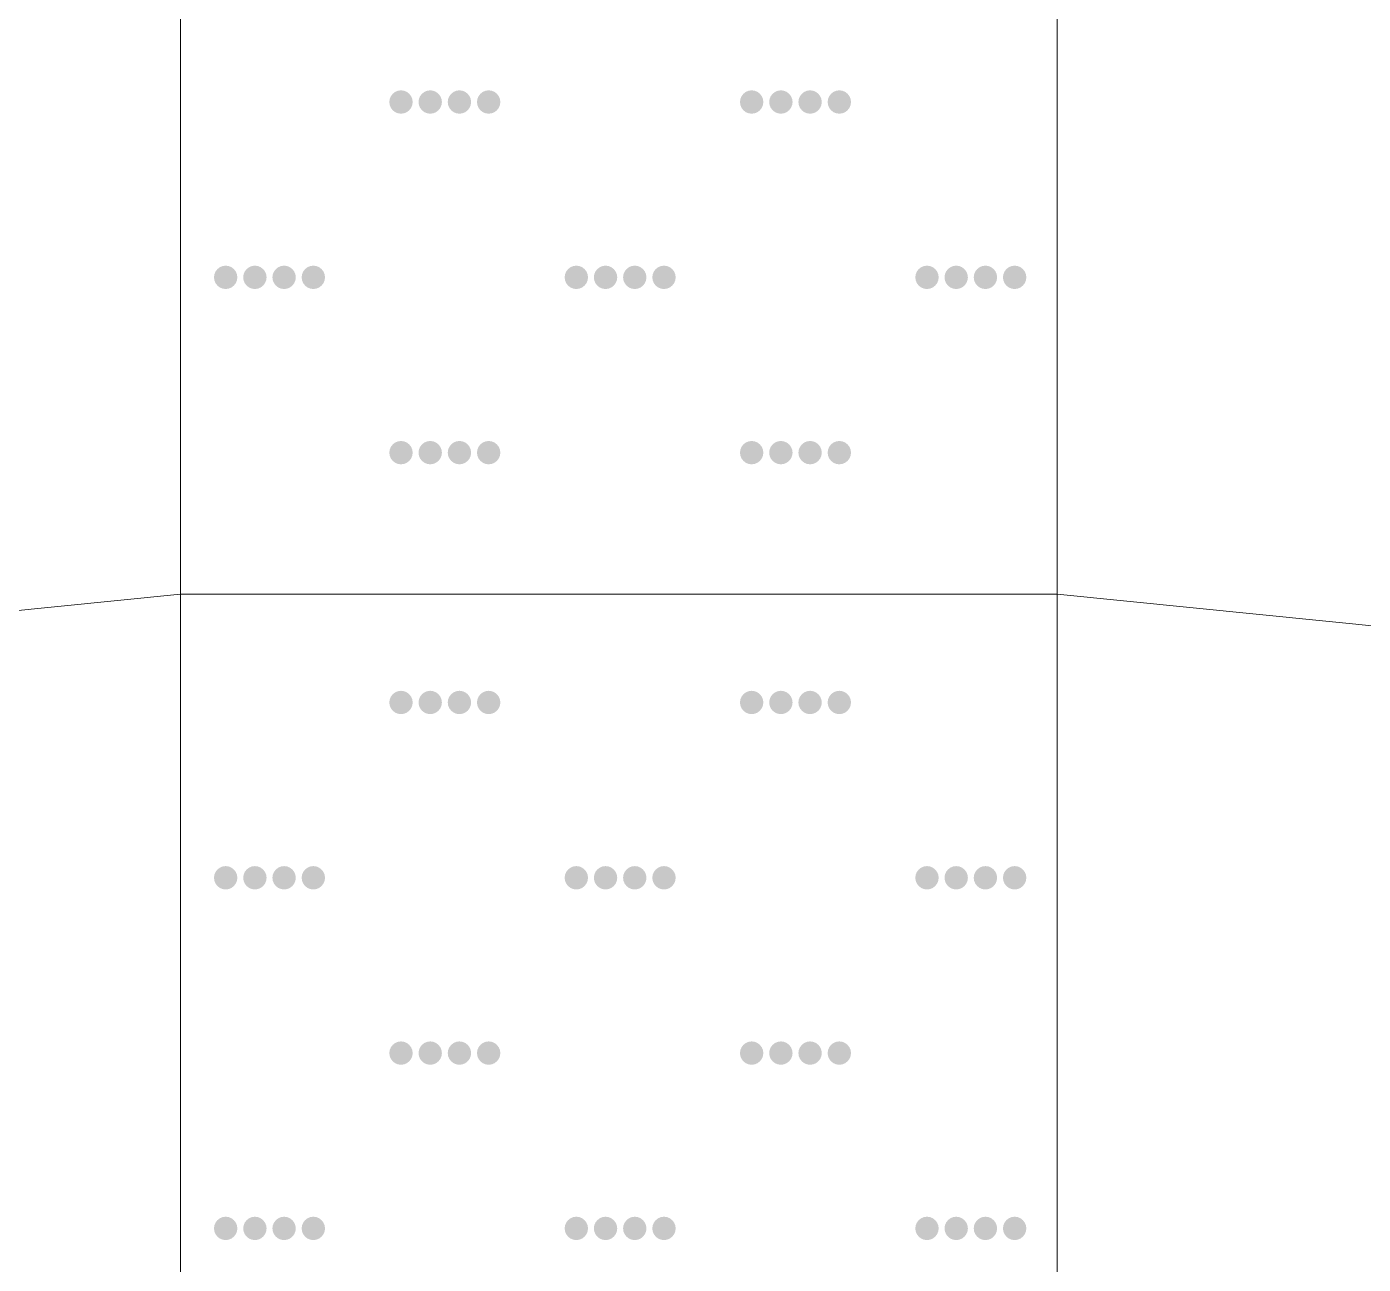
# Model space of a CAD drawing. Header units: inches. Extents: x -27 to 109, y -598 to 26.
# Drawn here: x 17.731 to 20.78, y -405.383 to -402.559 of the extents above; entities that cross this region are included whole.
import ezdxf

# ---------------------------------------------------------------- set-up
doc = ezdxf.new("R2010")
doc.units = ezdxf.units.IN
doc.header["$MEASUREMENT"] = 0
doc.layers.get('0').update_dxf_attribs({"lineweight": 0})

# ---------------------------------------------------------------- blocks, each defined once
blk = doc.blocks.new('lr_block_83')
at = {"true_color": 0x000000}
for points in [[(18.6105, -402.7376), (18.6114, -402.7307), (18.6105, -402.7237), (18.6078, -402.7174), (18.6035, -402.7119), (18.5981, -402.7076), (18.5917, -402.7049), (18.5847, -402.704), (18.5778, -402.7049), (18.5714, -402.7076), (18.5659, -402.7119), (18.5617, -402.7174), (18.559, -402.7237), (18.5581, -402.7307), (18.559, -402.7376), (18.5617, -402.744), (18.5659, -402.7495), (18.5714, -402.7538), (18.5778, -402.7564), (18.5847, -402.7573), (18.5917, -402.7564), (18.5981, -402.7538), (18.6035, -402.7495), (18.6078, -402.744)], [(18.6771, -402.7376), (18.6781, -402.7307), (18.6771, -402.7237), (18.6745, -402.7174), (18.6702, -402.7119), (18.6647, -402.7076), (18.6583, -402.7049), (18.6514, -402.704), (18.6445, -402.7049), (18.6381, -402.7076), (18.6326, -402.7119), (18.6283, -402.7174), (18.6257, -402.7237), (18.6247, -402.7307), (18.6257, -402.7376), (18.6283, -402.744), (18.6326, -402.7495), (18.6381, -402.7538), (18.6445, -402.7564), (18.6514, -402.7573), (18.6583, -402.7564), (18.6647, -402.7538), (18.6702, -402.7495), (18.6745, -402.744)], [(18.7438, -402.7376), (18.7447, -402.7307), (18.7438, -402.7237), (18.7411, -402.7174), (18.7369, -402.7119), (18.7314, -402.7076), (18.725, -402.7049), (18.7181, -402.704), (18.7111, -402.7049), (18.7047, -402.7076), (18.6993, -402.7119), (18.695, -402.7174), (18.6923, -402.7237), (18.6914, -402.7307), (18.6923, -402.7376), (18.695, -402.744), (18.6993, -402.7495), (18.7047, -402.7538), (18.7111, -402.7564), (18.7181, -402.7573), (18.725, -402.7564), (18.7314, -402.7538), (18.7369, -402.7495), (18.7411, -402.744)], [(18.8105, -402.7376), (18.8114, -402.7307), (18.8105, -402.7237), (18.8078, -402.7174), (18.8035, -402.7119), (18.7981, -402.7076), (18.7917, -402.7049), (18.7847, -402.704), (18.7778, -402.7049), (18.7714, -402.7076), (18.7659, -402.7119), (18.7617, -402.7174), (18.759, -402.7237), (18.7581, -402.7307), (18.759, -402.7376), (18.7617, -402.744), (18.7659, -402.7495), (18.7714, -402.7538), (18.7778, -402.7564), (18.7847, -402.7573), (18.7917, -402.7564), (18.7981, -402.7538), (18.8035, -402.7495), (18.8078, -402.744)], [(19.4105, -402.7376), (19.4114, -402.7307), (19.4105, -402.7237), (19.4078, -402.7174), (19.4035, -402.7119), (19.3981, -402.7076), (19.3917, -402.7049), (19.3847, -402.704), (19.3778, -402.7049), (19.3714, -402.7076), (19.3659, -402.7119), (19.3617, -402.7174), (19.359, -402.7237), (19.3581, -402.7307), (19.359, -402.7376), (19.3617, -402.744), (19.3659, -402.7495), (19.3714, -402.7538), (19.3778, -402.7564), (19.3847, -402.7573), (19.3917, -402.7564), (19.3981, -402.7538), (19.4035, -402.7495), (19.4078, -402.744)], [(19.4771, -402.7376), (19.4781, -402.7307), (19.4771, -402.7237), (19.4745, -402.7174), (19.4702, -402.7119), (19.4647, -402.7076), (19.4583, -402.7049), (19.4514, -402.704), (19.4445, -402.7049), (19.4381, -402.7076), (19.4326, -402.7119), (19.4283, -402.7174), (19.4257, -402.7237), (19.4247, -402.7307), (19.4257, -402.7376), (19.4283, -402.744), (19.4326, -402.7495), (19.4381, -402.7538), (19.4445, -402.7564), (19.4514, -402.7573), (19.4583, -402.7564), (19.4647, -402.7538), (19.4702, -402.7495), (19.4745, -402.744)], [(19.5438, -402.7376), (19.5447, -402.7307), (19.5438, -402.7237), (19.5411, -402.7174), (19.5369, -402.7119), (19.5314, -402.7076), (19.525, -402.7049), (19.5181, -402.704), (19.5111, -402.7049), (19.5047, -402.7076), (19.4993, -402.7119), (19.495, -402.7174), (19.4923, -402.7237), (19.4914, -402.7307), (19.4923, -402.7376), (19.495, -402.744), (19.4993, -402.7495), (19.5047, -402.7538), (19.5111, -402.7564), (19.5181, -402.7573), (19.525, -402.7564), (19.5314, -402.7538), (19.5369, -402.7495), (19.5411, -402.744)], [(19.6105, -402.7376), (19.6114, -402.7307), (19.6105, -402.7237), (19.6078, -402.7174), (19.6035, -402.7119), (19.5981, -402.7076), (19.5917, -402.7049), (19.5847, -402.704), (19.5778, -402.7049), (19.5714, -402.7076), (19.5659, -402.7119), (19.5617, -402.7174), (19.559, -402.7237), (19.5581, -402.7307), (19.559, -402.7376), (19.5617, -402.744), (19.5659, -402.7495), (19.5714, -402.7538), (19.5778, -402.7564), (19.5847, -402.7573), (19.5917, -402.7564), (19.5981, -402.7538), (19.6035, -402.7495), (19.6078, -402.744)], [(18.2105, -403.1376), (18.2114, -403.1307), (18.2105, -403.1237), (18.2078, -403.1173), (18.2035, -403.1119), (18.1981, -403.1076), (18.1917, -403.1049), (18.1847, -403.104), (18.1778, -403.1049), (18.1714, -403.1076), (18.1659, -403.1119), (18.1617, -403.1173), (18.159, -403.1237), (18.1581, -403.1307), (18.159, -403.1376), (18.1617, -403.144), (18.1659, -403.1495), (18.1714, -403.1538), (18.1778, -403.1564), (18.1847, -403.1574), (18.1917, -403.1564), (18.1981, -403.1538), (18.2035, -403.1495), (18.2078, -403.144)], [(18.2771, -403.1376), (18.2781, -403.1307), (18.2771, -403.1237), (18.2745, -403.1173), (18.2702, -403.1119), (18.2647, -403.1076), (18.2583, -403.1049), (18.2514, -403.104), (18.2445, -403.1049), (18.2381, -403.1076), (18.2326, -403.1119), (18.2283, -403.1173), (18.2257, -403.1237), (18.2247, -403.1307), (18.2257, -403.1376), (18.2283, -403.144), (18.2326, -403.1495), (18.2381, -403.1538), (18.2445, -403.1564), (18.2514, -403.1574), (18.2583, -403.1564), (18.2647, -403.1538), (18.2702, -403.1495), (18.2745, -403.144)], [(18.3438, -403.1376), (18.3447, -403.1307), (18.3438, -403.1237), (18.3411, -403.1173), (18.3369, -403.1119), (18.3314, -403.1076), (18.325, -403.1049), (18.3181, -403.104), (18.3111, -403.1049), (18.3047, -403.1076), (18.2993, -403.1119), (18.295, -403.1173), (18.2923, -403.1237), (18.2914, -403.1307), (18.2923, -403.1376), (18.295, -403.144), (18.2993, -403.1495), (18.3047, -403.1538), (18.3111, -403.1564), (18.3181, -403.1574), (18.325, -403.1564), (18.3314, -403.1538), (18.3369, -403.1495), (18.3411, -403.144)], [(18.4105, -403.1376), (18.4114, -403.1307), (18.4105, -403.1237), (18.4078, -403.1173), (18.4035, -403.1119), (18.3981, -403.1076), (18.3917, -403.1049), (18.3847, -403.104), (18.3778, -403.1049), (18.3714, -403.1076), (18.3659, -403.1119), (18.3617, -403.1173), (18.359, -403.1237), (18.3581, -403.1307), (18.359, -403.1376), (18.3617, -403.144), (18.3659, -403.1495), (18.3714, -403.1538), (18.3778, -403.1564), (18.3847, -403.1574), (18.3917, -403.1564), (18.3981, -403.1538), (18.4035, -403.1495), (18.4078, -403.144)], [(19.0105, -403.1376), (19.0114, -403.1307), (19.0105, -403.1237), (19.0078, -403.1173), (19.0035, -403.1119), (18.9981, -403.1076), (18.9917, -403.1049), (18.9847, -403.104), (18.9778, -403.1049), (18.9714, -403.1076), (18.9659, -403.1119), (18.9617, -403.1173), (18.959, -403.1237), (18.9581, -403.1307), (18.959, -403.1376), (18.9617, -403.144), (18.9659, -403.1495), (18.9714, -403.1538), (18.9778, -403.1564), (18.9847, -403.1574), (18.9917, -403.1564), (18.9981, -403.1538), (19.0035, -403.1495), (19.0078, -403.144)], [(19.0771, -403.1376), (19.0781, -403.1307), (19.0771, -403.1237), (19.0745, -403.1173), (19.0702, -403.1119), (19.0647, -403.1076), (19.0583, -403.1049), (19.0514, -403.104), (19.0445, -403.1049), (19.0381, -403.1076), (19.0326, -403.1119), (19.0283, -403.1173), (19.0257, -403.1237), (19.0247, -403.1307), (19.0257, -403.1376), (19.0283, -403.144), (19.0326, -403.1495), (19.0381, -403.1538), (19.0445, -403.1564), (19.0514, -403.1574), (19.0583, -403.1564), (19.0647, -403.1538), (19.0702, -403.1495), (19.0745, -403.144)], [(19.1438, -403.1376), (19.1447, -403.1307), (19.1438, -403.1237), (19.1411, -403.1173), (19.1369, -403.1119), (19.1314, -403.1076), (19.125, -403.1049), (19.1181, -403.104), (19.1111, -403.1049), (19.1047, -403.1076), (19.0993, -403.1119), (19.095, -403.1173), (19.0923, -403.1237), (19.0914, -403.1307), (19.0923, -403.1376), (19.095, -403.144), (19.0993, -403.1495), (19.1047, -403.1538), (19.1111, -403.1564), (19.1181, -403.1574), (19.125, -403.1564), (19.1314, -403.1538), (19.1369, -403.1495), (19.1411, -403.144)], [(19.2105, -403.1376), (19.2114, -403.1307), (19.2105, -403.1237), (19.2078, -403.1173), (19.2035, -403.1119), (19.1981, -403.1076), (19.1917, -403.1049), (19.1847, -403.104), (19.1778, -403.1049), (19.1714, -403.1076), (19.1659, -403.1119), (19.1617, -403.1173), (19.159, -403.1237), (19.1581, -403.1307), (19.159, -403.1376), (19.1617, -403.144), (19.1659, -403.1495), (19.1714, -403.1538), (19.1778, -403.1564), (19.1847, -403.1574), (19.1917, -403.1564), (19.1981, -403.1538), (19.2035, -403.1495), (19.2078, -403.144)], [(19.8105, -403.1376), (19.8114, -403.1307), (19.8105, -403.1237), (19.8078, -403.1173), (19.8035, -403.1119), (19.7981, -403.1076), (19.7917, -403.1049), (19.7847, -403.104), (19.7778, -403.1049), (19.7714, -403.1076), (19.7659, -403.1119), (19.7617, -403.1173), (19.759, -403.1237), (19.7581, -403.1307), (19.759, -403.1376), (19.7617, -403.144), (19.7659, -403.1495), (19.7714, -403.1538), (19.7778, -403.1564), (19.7847, -403.1574), (19.7917, -403.1564), (19.7981, -403.1538), (19.8035, -403.1495), (19.8078, -403.144)], [(19.8771, -403.1376), (19.8781, -403.1307), (19.8771, -403.1237), (19.8745, -403.1173), (19.8702, -403.1119), (19.8647, -403.1076), (19.8583, -403.1049), (19.8514, -403.104), (19.8445, -403.1049), (19.8381, -403.1076), (19.8326, -403.1119), (19.8283, -403.1173), (19.8257, -403.1237), (19.8247, -403.1307), (19.8257, -403.1376), (19.8283, -403.144), (19.8326, -403.1495), (19.8381, -403.1538), (19.8445, -403.1564), (19.8514, -403.1574), (19.8583, -403.1564), (19.8647, -403.1538), (19.8702, -403.1495), (19.8745, -403.144)], [(19.9438, -403.1376), (19.9447, -403.1307), (19.9438, -403.1237), (19.9411, -403.1173), (19.9369, -403.1119), (19.9314, -403.1076), (19.925, -403.1049), (19.9181, -403.104), (19.9111, -403.1049), (19.9047, -403.1076), (19.8993, -403.1119), (19.895, -403.1173), (19.8923, -403.1237), (19.8914, -403.1307), (19.8923, -403.1376), (19.895, -403.144), (19.8993, -403.1495), (19.9047, -403.1538), (19.9111, -403.1564), (19.9181, -403.1574), (19.925, -403.1564), (19.9314, -403.1538), (19.9369, -403.1495), (19.9411, -403.144)], [(20.0105, -403.1376), (20.0114, -403.1307), (20.0105, -403.1237), (20.0078, -403.1173), (20.0035, -403.1119), (19.9981, -403.1076), (19.9917, -403.1049), (19.9847, -403.104), (19.9778, -403.1049), (19.9714, -403.1076), (19.9659, -403.1119), (19.9617, -403.1173), (19.959, -403.1237), (19.9581, -403.1307), (19.959, -403.1376), (19.9617, -403.144), (19.9659, -403.1495), (19.9714, -403.1538), (19.9778, -403.1564), (19.9847, -403.1574), (19.9917, -403.1564), (19.9981, -403.1538), (20.0035, -403.1495), (20.0078, -403.144)], [(18.6105, -403.5376), (18.6114, -403.5307), (18.6105, -403.5238), (18.6078, -403.5174), (18.6035, -403.5119), (18.5981, -403.5076), (18.5917, -403.505), (18.5847, -403.504), (18.5778, -403.505), (18.5714, -403.5076), (18.5659, -403.5119), (18.5617, -403.5174), (18.559, -403.5238), (18.5581, -403.5307), (18.559, -403.5376), (18.5617, -403.544), (18.5659, -403.5495), (18.5714, -403.5537), (18.5778, -403.5564), (18.5847, -403.5573), (18.5917, -403.5564), (18.5981, -403.5537), (18.6035, -403.5495), (18.6078, -403.544)], [(18.6771, -403.5376), (18.6781, -403.5307), (18.6771, -403.5238), (18.6745, -403.5174), (18.6702, -403.5119), (18.6647, -403.5076), (18.6583, -403.505), (18.6514, -403.504), (18.6445, -403.505), (18.6381, -403.5076), (18.6326, -403.5119), (18.6283, -403.5174), (18.6257, -403.5238), (18.6247, -403.5307), (18.6257, -403.5376), (18.6283, -403.544), (18.6326, -403.5495), (18.6381, -403.5537), (18.6445, -403.5564), (18.6514, -403.5573), (18.6583, -403.5564), (18.6647, -403.5537), (18.6702, -403.5495), (18.6745, -403.544)], [(18.7438, -403.5376), (18.7447, -403.5307), (18.7438, -403.5238), (18.7411, -403.5174), (18.7369, -403.5119), (18.7314, -403.5076), (18.725, -403.505), (18.7181, -403.504), (18.7111, -403.505), (18.7047, -403.5076), (18.6993, -403.5119), (18.695, -403.5174), (18.6923, -403.5238), (18.6914, -403.5307), (18.6923, -403.5376), (18.695, -403.544), (18.6993, -403.5495), (18.7047, -403.5537), (18.7111, -403.5564), (18.7181, -403.5573), (18.725, -403.5564), (18.7314, -403.5537), (18.7369, -403.5495), (18.7411, -403.544)], [(18.8105, -403.5376), (18.8114, -403.5307), (18.8105, -403.5238), (18.8078, -403.5174), (18.8035, -403.5119), (18.7981, -403.5076), (18.7917, -403.505), (18.7847, -403.504), (18.7778, -403.505), (18.7714, -403.5076), (18.7659, -403.5119), (18.7617, -403.5174), (18.759, -403.5238), (18.7581, -403.5307), (18.759, -403.5376), (18.7617, -403.544), (18.7659, -403.5495), (18.7714, -403.5537), (18.7778, -403.5564), (18.7847, -403.5573), (18.7917, -403.5564), (18.7981, -403.5537), (18.8035, -403.5495), (18.8078, -403.544)], [(19.4105, -403.5376), (19.4114, -403.5307), (19.4105, -403.5238), (19.4078, -403.5174), (19.4035, -403.5119), (19.3981, -403.5076), (19.3917, -403.505), (19.3847, -403.504), (19.3778, -403.505), (19.3714, -403.5076), (19.3659, -403.5119), (19.3617, -403.5174), (19.359, -403.5238), (19.3581, -403.5307), (19.359, -403.5376), (19.3617, -403.544), (19.3659, -403.5495), (19.3714, -403.5537), (19.3778, -403.5564), (19.3847, -403.5573), (19.3917, -403.5564), (19.3981, -403.5537), (19.4035, -403.5495), (19.4078, -403.544)], [(19.4771, -403.5376), (19.4781, -403.5307), (19.4771, -403.5238), (19.4745, -403.5174), (19.4702, -403.5119), (19.4647, -403.5076), (19.4583, -403.505), (19.4514, -403.504), (19.4445, -403.505), (19.4381, -403.5076), (19.4326, -403.5119), (19.4283, -403.5174), (19.4257, -403.5238), (19.4247, -403.5307), (19.4257, -403.5376), (19.4283, -403.544), (19.4326, -403.5495), (19.4381, -403.5537), (19.4445, -403.5564), (19.4514, -403.5573), (19.4583, -403.5564), (19.4647, -403.5537), (19.4702, -403.5495), (19.4745, -403.544)], [(19.5438, -403.5376), (19.5447, -403.5307), (19.5438, -403.5238), (19.5411, -403.5174), (19.5369, -403.5119), (19.5314, -403.5076), (19.525, -403.505), (19.5181, -403.504), (19.5111, -403.505), (19.5047, -403.5076), (19.4993, -403.5119), (19.495, -403.5174), (19.4923, -403.5238), (19.4914, -403.5307), (19.4923, -403.5376), (19.495, -403.544), (19.4993, -403.5495), (19.5047, -403.5537), (19.5111, -403.5564), (19.5181, -403.5573), (19.525, -403.5564), (19.5314, -403.5537), (19.5369, -403.5495), (19.5411, -403.544)], [(19.6105, -403.5376), (19.6114, -403.5307), (19.6105, -403.5238), (19.6078, -403.5174), (19.6035, -403.5119), (19.5981, -403.5076), (19.5917, -403.505), (19.5847, -403.504), (19.5778, -403.505), (19.5714, -403.5076), (19.5659, -403.5119), (19.5617, -403.5174), (19.559, -403.5238), (19.5581, -403.5307), (19.559, -403.5376), (19.5617, -403.544), (19.5659, -403.5495), (19.5714, -403.5537), (19.5778, -403.5564), (19.5847, -403.5573), (19.5917, -403.5564), (19.5981, -403.5537), (19.6035, -403.5495), (19.6078, -403.544)]]:
    blk.add_hatch(color=18, dxfattribs=at).paths.add_polyline_path(points, flags=17)
blk = doc.blocks.new('lr_block_84')
at = {"true_color": 0x000000}
for points in [[(18.6105, -404.1076), (18.6114, -404.1007), (18.6105, -404.0938), (18.6078, -404.0874), (18.6035, -404.0819), (18.5981, -404.0776), (18.5917, -404.075), (18.5847, -404.074), (18.5778, -404.075), (18.5714, -404.0776), (18.5659, -404.0819), (18.5617, -404.0874), (18.559, -404.0938), (18.5581, -404.1007), (18.559, -404.1076), (18.5617, -404.114), (18.5659, -404.1195), (18.5714, -404.1237), (18.5778, -404.1264), (18.5847, -404.1273), (18.5917, -404.1264), (18.5981, -404.1237), (18.6035, -404.1195), (18.6078, -404.114)], [(18.6771, -404.1076), (18.6781, -404.1007), (18.6771, -404.0938), (18.6745, -404.0874), (18.6702, -404.0819), (18.6647, -404.0776), (18.6583, -404.075), (18.6514, -404.074), (18.6445, -404.075), (18.6381, -404.0776), (18.6326, -404.0819), (18.6283, -404.0874), (18.6257, -404.0938), (18.6247, -404.1007), (18.6257, -404.1076), (18.6283, -404.114), (18.6326, -404.1195), (18.6381, -404.1237), (18.6445, -404.1264), (18.6514, -404.1273), (18.6583, -404.1264), (18.6647, -404.1237), (18.6702, -404.1195), (18.6745, -404.114)], [(18.7438, -404.1076), (18.7447, -404.1007), (18.7438, -404.0938), (18.7411, -404.0874), (18.7369, -404.0819), (18.7314, -404.0776), (18.725, -404.075), (18.7181, -404.074), (18.7111, -404.075), (18.7047, -404.0776), (18.6993, -404.0819), (18.695, -404.0874), (18.6923, -404.0938), (18.6914, -404.1007), (18.6923, -404.1076), (18.695, -404.114), (18.6993, -404.1195), (18.7047, -404.1237), (18.7111, -404.1264), (18.7181, -404.1273), (18.725, -404.1264), (18.7314, -404.1237), (18.7369, -404.1195), (18.7411, -404.114)], [(18.8105, -404.1076), (18.8114, -404.1007), (18.8105, -404.0938), (18.8078, -404.0874), (18.8035, -404.0819), (18.7981, -404.0776), (18.7917, -404.075), (18.7847, -404.074), (18.7778, -404.075), (18.7714, -404.0776), (18.7659, -404.0819), (18.7617, -404.0874), (18.759, -404.0938), (18.7581, -404.1007), (18.759, -404.1076), (18.7617, -404.114), (18.7659, -404.1195), (18.7714, -404.1237), (18.7778, -404.1264), (18.7847, -404.1273), (18.7917, -404.1264), (18.7981, -404.1237), (18.8035, -404.1195), (18.8078, -404.114)], [(19.4105, -404.1076), (19.4114, -404.1007), (19.4105, -404.0938), (19.4078, -404.0874), (19.4035, -404.0819), (19.3981, -404.0776), (19.3917, -404.075), (19.3847, -404.074), (19.3778, -404.075), (19.3714, -404.0776), (19.3659, -404.0819), (19.3617, -404.0874), (19.359, -404.0938), (19.3581, -404.1007), (19.359, -404.1076), (19.3617, -404.114), (19.3659, -404.1195), (19.3714, -404.1237), (19.3778, -404.1264), (19.3847, -404.1273), (19.3917, -404.1264), (19.3981, -404.1237), (19.4035, -404.1195), (19.4078, -404.114)], [(19.4771, -404.1076), (19.4781, -404.1007), (19.4771, -404.0938), (19.4745, -404.0874), (19.4702, -404.0819), (19.4647, -404.0776), (19.4583, -404.075), (19.4514, -404.074), (19.4445, -404.075), (19.4381, -404.0776), (19.4326, -404.0819), (19.4283, -404.0874), (19.4257, -404.0938), (19.4247, -404.1007), (19.4257, -404.1076), (19.4283, -404.114), (19.4326, -404.1195), (19.4381, -404.1237), (19.4445, -404.1264), (19.4514, -404.1273), (19.4583, -404.1264), (19.4647, -404.1237), (19.4702, -404.1195), (19.4745, -404.114)], [(19.5438, -404.1076), (19.5447, -404.1007), (19.5438, -404.0938), (19.5411, -404.0874), (19.5369, -404.0819), (19.5314, -404.0776), (19.525, -404.075), (19.5181, -404.074), (19.5111, -404.075), (19.5047, -404.0776), (19.4993, -404.0819), (19.495, -404.0874), (19.4923, -404.0938), (19.4914, -404.1007), (19.4923, -404.1076), (19.495, -404.114), (19.4993, -404.1195), (19.5047, -404.1237), (19.5111, -404.1264), (19.5181, -404.1273), (19.525, -404.1264), (19.5314, -404.1237), (19.5369, -404.1195), (19.5411, -404.114)], [(19.6105, -404.1076), (19.6114, -404.1007), (19.6105, -404.0938), (19.6078, -404.0874), (19.6035, -404.0819), (19.5981, -404.0776), (19.5917, -404.075), (19.5847, -404.074), (19.5778, -404.075), (19.5714, -404.0776), (19.5659, -404.0819), (19.5617, -404.0874), (19.559, -404.0938), (19.5581, -404.1007), (19.559, -404.1076), (19.5617, -404.114), (19.5659, -404.1195), (19.5714, -404.1237), (19.5778, -404.1264), (19.5847, -404.1273), (19.5917, -404.1264), (19.5981, -404.1237), (19.6035, -404.1195), (19.6078, -404.114)], [(18.2105, -404.5076), (18.2114, -404.5007), (18.2105, -404.4937), (18.2078, -404.4873), (18.2035, -404.4819), (18.1981, -404.4776), (18.1917, -404.4749), (18.1847, -404.474), (18.1778, -404.4749), (18.1714, -404.4776), (18.1659, -404.4819), (18.1617, -404.4873), (18.159, -404.4937), (18.1581, -404.5007), (18.159, -404.5076), (18.1617, -404.514), (18.1659, -404.5195), (18.1714, -404.5238), (18.1778, -404.5264), (18.1847, -404.5274), (18.1917, -404.5264), (18.1981, -404.5238), (18.2035, -404.5195), (18.2078, -404.514)], [(18.2771, -404.5076), (18.2781, -404.5007), (18.2771, -404.4937), (18.2745, -404.4873), (18.2702, -404.4819), (18.2647, -404.4776), (18.2583, -404.4749), (18.2514, -404.474), (18.2445, -404.4749), (18.2381, -404.4776), (18.2326, -404.4819), (18.2283, -404.4873), (18.2257, -404.4937), (18.2247, -404.5007), (18.2257, -404.5076), (18.2283, -404.514), (18.2326, -404.5195), (18.2381, -404.5238), (18.2445, -404.5264), (18.2514, -404.5274), (18.2583, -404.5264), (18.2647, -404.5238), (18.2702, -404.5195), (18.2745, -404.514)], [(18.3438, -404.5076), (18.3447, -404.5007), (18.3438, -404.4937), (18.3411, -404.4873), (18.3369, -404.4819), (18.3314, -404.4776), (18.325, -404.4749), (18.3181, -404.474), (18.3111, -404.4749), (18.3047, -404.4776), (18.2993, -404.4819), (18.295, -404.4873), (18.2923, -404.4937), (18.2914, -404.5007), (18.2923, -404.5076), (18.295, -404.514), (18.2993, -404.5195), (18.3047, -404.5238), (18.3111, -404.5264), (18.3181, -404.5274), (18.325, -404.5264), (18.3314, -404.5238), (18.3369, -404.5195), (18.3411, -404.514)], [(18.4105, -404.5076), (18.4114, -404.5007), (18.4105, -404.4937), (18.4078, -404.4873), (18.4035, -404.4819), (18.3981, -404.4776), (18.3917, -404.4749), (18.3847, -404.474), (18.3778, -404.4749), (18.3714, -404.4776), (18.3659, -404.4819), (18.3617, -404.4873), (18.359, -404.4937), (18.3581, -404.5007), (18.359, -404.5076), (18.3617, -404.514), (18.3659, -404.5195), (18.3714, -404.5238), (18.3778, -404.5264), (18.3847, -404.5274), (18.3917, -404.5264), (18.3981, -404.5238), (18.4035, -404.5195), (18.4078, -404.514)], [(19.0105, -404.5076), (19.0114, -404.5007), (19.0105, -404.4937), (19.0078, -404.4873), (19.0035, -404.4819), (18.9981, -404.4776), (18.9917, -404.4749), (18.9847, -404.474), (18.9778, -404.4749), (18.9714, -404.4776), (18.9659, -404.4819), (18.9617, -404.4873), (18.959, -404.4937), (18.9581, -404.5007), (18.959, -404.5076), (18.9617, -404.514), (18.9659, -404.5195), (18.9714, -404.5238), (18.9778, -404.5264), (18.9847, -404.5274), (18.9917, -404.5264), (18.9981, -404.5238), (19.0035, -404.5195), (19.0078, -404.514)], [(19.0771, -404.5076), (19.0781, -404.5007), (19.0771, -404.4937), (19.0745, -404.4873), (19.0702, -404.4819), (19.0647, -404.4776), (19.0583, -404.4749), (19.0514, -404.474), (19.0445, -404.4749), (19.0381, -404.4776), (19.0326, -404.4819), (19.0283, -404.4873), (19.0257, -404.4937), (19.0247, -404.5007), (19.0257, -404.5076), (19.0283, -404.514), (19.0326, -404.5195), (19.0381, -404.5238), (19.0445, -404.5264), (19.0514, -404.5274), (19.0583, -404.5264), (19.0647, -404.5238), (19.0702, -404.5195), (19.0745, -404.514)], [(19.1438, -404.5076), (19.1447, -404.5007), (19.1438, -404.4937), (19.1411, -404.4873), (19.1369, -404.4819), (19.1314, -404.4776), (19.125, -404.4749), (19.1181, -404.474), (19.1111, -404.4749), (19.1047, -404.4776), (19.0993, -404.4819), (19.095, -404.4873), (19.0923, -404.4937), (19.0914, -404.5007), (19.0923, -404.5076), (19.095, -404.514), (19.0993, -404.5195), (19.1047, -404.5238), (19.1111, -404.5264), (19.1181, -404.5274), (19.125, -404.5264), (19.1314, -404.5238), (19.1369, -404.5195), (19.1411, -404.514)], [(19.2105, -404.5076), (19.2114, -404.5007), (19.2105, -404.4937), (19.2078, -404.4873), (19.2035, -404.4819), (19.1981, -404.4776), (19.1917, -404.4749), (19.1847, -404.474), (19.1778, -404.4749), (19.1714, -404.4776), (19.1659, -404.4819), (19.1617, -404.4873), (19.159, -404.4937), (19.1581, -404.5007), (19.159, -404.5076), (19.1617, -404.514), (19.1659, -404.5195), (19.1714, -404.5238), (19.1778, -404.5264), (19.1847, -404.5274), (19.1917, -404.5264), (19.1981, -404.5238), (19.2035, -404.5195), (19.2078, -404.514)], [(19.8105, -404.5076), (19.8114, -404.5007), (19.8105, -404.4937), (19.8078, -404.4873), (19.8035, -404.4819), (19.7981, -404.4776), (19.7917, -404.4749), (19.7847, -404.474), (19.7778, -404.4749), (19.7714, -404.4776), (19.7659, -404.4819), (19.7617, -404.4873), (19.759, -404.4937), (19.7581, -404.5007), (19.759, -404.5076), (19.7617, -404.514), (19.7659, -404.5195), (19.7714, -404.5238), (19.7778, -404.5264), (19.7847, -404.5274), (19.7917, -404.5264), (19.7981, -404.5238), (19.8035, -404.5195), (19.8078, -404.514)], [(19.8771, -404.5076), (19.8781, -404.5007), (19.8771, -404.4937), (19.8745, -404.4873), (19.8702, -404.4819), (19.8647, -404.4776), (19.8583, -404.4749), (19.8514, -404.474), (19.8445, -404.4749), (19.8381, -404.4776), (19.8326, -404.4819), (19.8283, -404.4873), (19.8257, -404.4937), (19.8247, -404.5007), (19.8257, -404.5076), (19.8283, -404.514), (19.8326, -404.5195), (19.8381, -404.5238), (19.8445, -404.5264), (19.8514, -404.5274), (19.8583, -404.5264), (19.8647, -404.5238), (19.8702, -404.5195), (19.8745, -404.514)], [(19.9438, -404.5076), (19.9447, -404.5007), (19.9438, -404.4937), (19.9411, -404.4873), (19.9369, -404.4819), (19.9314, -404.4776), (19.925, -404.4749), (19.9181, -404.474), (19.9111, -404.4749), (19.9047, -404.4776), (19.8993, -404.4819), (19.895, -404.4873), (19.8923, -404.4937), (19.8914, -404.5007), (19.8923, -404.5076), (19.895, -404.514), (19.8993, -404.5195), (19.9047, -404.5238), (19.9111, -404.5264), (19.9181, -404.5274), (19.925, -404.5264), (19.9314, -404.5238), (19.9369, -404.5195), (19.9411, -404.514)], [(20.0105, -404.5076), (20.0114, -404.5007), (20.0105, -404.4937), (20.0078, -404.4873), (20.0035, -404.4819), (19.9981, -404.4776), (19.9917, -404.4749), (19.9847, -404.474), (19.9778, -404.4749), (19.9714, -404.4776), (19.9659, -404.4819), (19.9617, -404.4873), (19.959, -404.4937), (19.9581, -404.5007), (19.959, -404.5076), (19.9617, -404.514), (19.9659, -404.5195), (19.9714, -404.5238), (19.9778, -404.5264), (19.9847, -404.5274), (19.9917, -404.5264), (19.9981, -404.5238), (20.0035, -404.5195), (20.0078, -404.514)], [(18.6105, -404.9076), (18.6114, -404.9007), (18.6105, -404.8938), (18.6078, -404.8874), (18.6035, -404.8819), (18.5981, -404.8776), (18.5917, -404.875), (18.5847, -404.874), (18.5778, -404.875), (18.5714, -404.8776), (18.5659, -404.8819), (18.5617, -404.8874), (18.559, -404.8938), (18.5581, -404.9007), (18.559, -404.9076), (18.5617, -404.914), (18.5659, -404.9195), (18.5714, -404.9237), (18.5778, -404.9264), (18.5847, -404.9273), (18.5917, -404.9264), (18.5981, -404.9237), (18.6035, -404.9195), (18.6078, -404.914)], [(18.6771, -404.9076), (18.6781, -404.9007), (18.6771, -404.8938), (18.6745, -404.8874), (18.6702, -404.8819), (18.6647, -404.8776), (18.6583, -404.875), (18.6514, -404.874), (18.6445, -404.875), (18.6381, -404.8776), (18.6326, -404.8819), (18.6283, -404.8874), (18.6257, -404.8938), (18.6247, -404.9007), (18.6257, -404.9076), (18.6283, -404.914), (18.6326, -404.9195), (18.6381, -404.9237), (18.6445, -404.9264), (18.6514, -404.9273), (18.6583, -404.9264), (18.6647, -404.9237), (18.6702, -404.9195), (18.6745, -404.914)], [(18.7438, -404.9076), (18.7447, -404.9007), (18.7438, -404.8938), (18.7411, -404.8874), (18.7369, -404.8819), (18.7314, -404.8776), (18.725, -404.875), (18.7181, -404.874), (18.7111, -404.875), (18.7047, -404.8776), (18.6993, -404.8819), (18.695, -404.8874), (18.6923, -404.8938), (18.6914, -404.9007), (18.6923, -404.9076), (18.695, -404.914), (18.6993, -404.9195), (18.7047, -404.9237), (18.7111, -404.9264), (18.7181, -404.9273), (18.725, -404.9264), (18.7314, -404.9237), (18.7369, -404.9195), (18.7411, -404.914)], [(18.8105, -404.9076), (18.8114, -404.9007), (18.8105, -404.8938), (18.8078, -404.8874), (18.8035, -404.8819), (18.7981, -404.8776), (18.7917, -404.875), (18.7847, -404.874), (18.7778, -404.875), (18.7714, -404.8776), (18.7659, -404.8819), (18.7617, -404.8874), (18.759, -404.8938), (18.7581, -404.9007), (18.759, -404.9076), (18.7617, -404.914), (18.7659, -404.9195), (18.7714, -404.9237), (18.7778, -404.9264), (18.7847, -404.9273), (18.7917, -404.9264), (18.7981, -404.9237), (18.8035, -404.9195), (18.8078, -404.914)], [(19.4105, -404.9076), (19.4114, -404.9007), (19.4105, -404.8938), (19.4078, -404.8874), (19.4035, -404.8819), (19.3981, -404.8776), (19.3917, -404.875), (19.3847, -404.874), (19.3778, -404.875), (19.3714, -404.8776), (19.3659, -404.8819), (19.3617, -404.8874), (19.359, -404.8938), (19.3581, -404.9007), (19.359, -404.9076), (19.3617, -404.914), (19.3659, -404.9195), (19.3714, -404.9237), (19.3778, -404.9264), (19.3847, -404.9273), (19.3917, -404.9264), (19.3981, -404.9237), (19.4035, -404.9195), (19.4078, -404.914)], [(19.4771, -404.9076), (19.4781, -404.9007), (19.4771, -404.8938), (19.4745, -404.8874), (19.4702, -404.8819), (19.4647, -404.8776), (19.4583, -404.875), (19.4514, -404.874), (19.4445, -404.875), (19.4381, -404.8776), (19.4326, -404.8819), (19.4283, -404.8874), (19.4257, -404.8938), (19.4247, -404.9007), (19.4257, -404.9076), (19.4283, -404.914), (19.4326, -404.9195), (19.4381, -404.9237), (19.4445, -404.9264), (19.4514, -404.9273), (19.4583, -404.9264), (19.4647, -404.9237), (19.4702, -404.9195), (19.4745, -404.914)], [(19.5438, -404.9076), (19.5447, -404.9007), (19.5438, -404.8938), (19.5411, -404.8874), (19.5369, -404.8819), (19.5314, -404.8776), (19.525, -404.875), (19.5181, -404.874), (19.5111, -404.875), (19.5047, -404.8776), (19.4993, -404.8819), (19.495, -404.8874), (19.4923, -404.8938), (19.4914, -404.9007), (19.4923, -404.9076), (19.495, -404.914), (19.4993, -404.9195), (19.5047, -404.9237), (19.5111, -404.9264), (19.5181, -404.9273), (19.525, -404.9264), (19.5314, -404.9237), (19.5369, -404.9195), (19.5411, -404.914)], [(19.6105, -404.9076), (19.6114, -404.9007), (19.6105, -404.8938), (19.6078, -404.8874), (19.6035, -404.8819), (19.5981, -404.8776), (19.5917, -404.875), (19.5847, -404.874), (19.5778, -404.875), (19.5714, -404.8776), (19.5659, -404.8819), (19.5617, -404.8874), (19.559, -404.8938), (19.5581, -404.9007), (19.559, -404.9076), (19.5617, -404.914), (19.5659, -404.9195), (19.5714, -404.9237), (19.5778, -404.9264), (19.5847, -404.9273), (19.5917, -404.9264), (19.5981, -404.9237), (19.6035, -404.9195), (19.6078, -404.914)], [(18.2105, -405.3076), (18.2114, -405.3007), (18.2105, -405.2937), (18.2078, -405.2874), (18.2035, -405.2819), (18.1981, -405.2776), (18.1917, -405.2749), (18.1847, -405.274), (18.1778, -405.2749), (18.1714, -405.2776), (18.1659, -405.2819), (18.1617, -405.2874), (18.159, -405.2937), (18.1581, -405.3007), (18.159, -405.3076), (18.1617, -405.314), (18.1659, -405.3195), (18.1714, -405.3238), (18.1778, -405.3264), (18.1847, -405.3274), (18.1917, -405.3264), (18.1981, -405.3238), (18.2035, -405.3195), (18.2078, -405.314)], [(18.2771, -405.3076), (18.2781, -405.3007), (18.2771, -405.2937), (18.2745, -405.2874), (18.2702, -405.2819), (18.2647, -405.2776), (18.2583, -405.2749), (18.2514, -405.274), (18.2445, -405.2749), (18.2381, -405.2776), (18.2326, -405.2819), (18.2283, -405.2874), (18.2257, -405.2937), (18.2247, -405.3007), (18.2257, -405.3076), (18.2283, -405.314), (18.2326, -405.3195), (18.2381, -405.3238), (18.2445, -405.3264), (18.2514, -405.3274), (18.2583, -405.3264), (18.2647, -405.3238), (18.2702, -405.3195), (18.2745, -405.314)], [(18.3438, -405.3076), (18.3447, -405.3007), (18.3438, -405.2937), (18.3411, -405.2874), (18.3369, -405.2819), (18.3314, -405.2776), (18.325, -405.2749), (18.3181, -405.274), (18.3111, -405.2749), (18.3047, -405.2776), (18.2993, -405.2819), (18.295, -405.2874), (18.2923, -405.2937), (18.2914, -405.3007), (18.2923, -405.3076), (18.295, -405.314), (18.2993, -405.3195), (18.3047, -405.3238), (18.3111, -405.3264), (18.3181, -405.3274), (18.325, -405.3264), (18.3314, -405.3238), (18.3369, -405.3195), (18.3411, -405.314)], [(18.4105, -405.3076), (18.4114, -405.3007), (18.4105, -405.2937), (18.4078, -405.2874), (18.4035, -405.2819), (18.3981, -405.2776), (18.3917, -405.2749), (18.3847, -405.274), (18.3778, -405.2749), (18.3714, -405.2776), (18.3659, -405.2819), (18.3617, -405.2874), (18.359, -405.2937), (18.3581, -405.3007), (18.359, -405.3076), (18.3617, -405.314), (18.3659, -405.3195), (18.3714, -405.3238), (18.3778, -405.3264), (18.3847, -405.3274), (18.3917, -405.3264), (18.3981, -405.3238), (18.4035, -405.3195), (18.4078, -405.314)], [(19.0105, -405.3076), (19.0114, -405.3007), (19.0105, -405.2937), (19.0078, -405.2874), (19.0035, -405.2819), (18.9981, -405.2776), (18.9917, -405.2749), (18.9847, -405.274), (18.9778, -405.2749), (18.9714, -405.2776), (18.9659, -405.2819), (18.9617, -405.2874), (18.959, -405.2937), (18.9581, -405.3007), (18.959, -405.3076), (18.9617, -405.314), (18.9659, -405.3195), (18.9714, -405.3238), (18.9778, -405.3264), (18.9847, -405.3274), (18.9917, -405.3264), (18.9981, -405.3238), (19.0035, -405.3195), (19.0078, -405.314)], [(19.0771, -405.3076), (19.0781, -405.3007), (19.0771, -405.2937), (19.0745, -405.2874), (19.0702, -405.2819), (19.0647, -405.2776), (19.0583, -405.2749), (19.0514, -405.274), (19.0445, -405.2749), (19.0381, -405.2776), (19.0326, -405.2819), (19.0283, -405.2874), (19.0257, -405.2937), (19.0247, -405.3007), (19.0257, -405.3076), (19.0283, -405.314), (19.0326, -405.3195), (19.0381, -405.3238), (19.0445, -405.3264), (19.0514, -405.3274), (19.0583, -405.3264), (19.0647, -405.3238), (19.0702, -405.3195), (19.0745, -405.314)], [(19.1438, -405.3076), (19.1447, -405.3007), (19.1438, -405.2937), (19.1411, -405.2874), (19.1369, -405.2819), (19.1314, -405.2776), (19.125, -405.2749), (19.1181, -405.274), (19.1111, -405.2749), (19.1047, -405.2776), (19.0993, -405.2819), (19.095, -405.2874), (19.0923, -405.2937), (19.0914, -405.3007), (19.0923, -405.3076), (19.095, -405.314), (19.0993, -405.3195), (19.1047, -405.3238), (19.1111, -405.3264), (19.1181, -405.3274), (19.125, -405.3264), (19.1314, -405.3238), (19.1369, -405.3195), (19.1411, -405.314)], [(19.2105, -405.3076), (19.2114, -405.3007), (19.2105, -405.2937), (19.2078, -405.2874), (19.2035, -405.2819), (19.1981, -405.2776), (19.1917, -405.2749), (19.1847, -405.274), (19.1778, -405.2749), (19.1714, -405.2776), (19.1659, -405.2819), (19.1617, -405.2874), (19.159, -405.2937), (19.1581, -405.3007), (19.159, -405.3076), (19.1617, -405.314), (19.1659, -405.3195), (19.1714, -405.3238), (19.1778, -405.3264), (19.1847, -405.3274), (19.1917, -405.3264), (19.1981, -405.3238), (19.2035, -405.3195), (19.2078, -405.314)], [(19.8105, -405.3076), (19.8114, -405.3007), (19.8105, -405.2937), (19.8078, -405.2874), (19.8035, -405.2819), (19.7981, -405.2776), (19.7917, -405.2749), (19.7847, -405.274), (19.7778, -405.2749), (19.7714, -405.2776), (19.7659, -405.2819), (19.7617, -405.2874), (19.759, -405.2937), (19.7581, -405.3007), (19.759, -405.3076), (19.7617, -405.314), (19.7659, -405.3195), (19.7714, -405.3238), (19.7778, -405.3264), (19.7847, -405.3274), (19.7917, -405.3264), (19.7981, -405.3238), (19.8035, -405.3195), (19.8078, -405.314)], [(19.8771, -405.3076), (19.8781, -405.3007), (19.8771, -405.2937), (19.8745, -405.2874), (19.8702, -405.2819), (19.8647, -405.2776), (19.8583, -405.2749), (19.8514, -405.274), (19.8445, -405.2749), (19.8381, -405.2776), (19.8326, -405.2819), (19.8283, -405.2874), (19.8257, -405.2937), (19.8247, -405.3007), (19.8257, -405.3076), (19.8283, -405.314), (19.8326, -405.3195), (19.8381, -405.3238), (19.8445, -405.3264), (19.8514, -405.3274), (19.8583, -405.3264), (19.8647, -405.3238), (19.8702, -405.3195), (19.8745, -405.314)], [(19.9438, -405.3076), (19.9447, -405.3007), (19.9438, -405.2937), (19.9411, -405.2874), (19.9369, -405.2819), (19.9314, -405.2776), (19.925, -405.2749), (19.9181, -405.274), (19.9111, -405.2749), (19.9047, -405.2776), (19.8993, -405.2819), (19.895, -405.2874), (19.8923, -405.2937), (19.8914, -405.3007), (19.8923, -405.3076), (19.895, -405.314), (19.8993, -405.3195), (19.9047, -405.3238), (19.9111, -405.3264), (19.9181, -405.3274), (19.925, -405.3264), (19.9314, -405.3238), (19.9369, -405.3195), (19.9411, -405.314)], [(20.0105, -405.3076), (20.0114, -405.3007), (20.0105, -405.2937), (20.0078, -405.2874), (20.0035, -405.2819), (19.9981, -405.2776), (19.9917, -405.2749), (19.9847, -405.274), (19.9778, -405.2749), (19.9714, -405.2776), (19.9659, -405.2819), (19.9617, -405.2874), (19.959, -405.2937), (19.9581, -405.3007), (19.959, -405.3076), (19.9617, -405.314), (19.9659, -405.3195), (19.9714, -405.3238), (19.9778, -405.3264), (19.9847, -405.3274), (19.9917, -405.3264), (19.9981, -405.3238), (20.0035, -405.3195), (20.0078, -405.314)]]:
    blk.add_hatch(color=18, dxfattribs=at).paths.add_polyline_path(points, flags=17)

msp = doc.modelspace()

# ---------------------------------------------------------------- linework, layer by layer
at = {"linetype": 'Continuous', "lineweight": 15}
for p, q in [((18.0817, -402.4137), (18.0817, -403.8537)), ((20.0817, -402.4137), (20.0817, -403.8537)), ((17.0817, -403.9538), (18.0817, -403.8537)), ((18.0817, -403.8537), (20.0817, -403.8537)), ((18.0817, -403.8537), (18.0817, -405.5537)), ((21.0817, -403.9538), (20.0817, -403.8537)), ((20.0817, -403.8537), (20.0817, -405.5537))]:
    msp.add_line(p, q, dxfattribs=at)

# ---------------------------------------------------------------- block references
at = {"color": 7}
for name in ['lr_block_83', 'lr_block_84']:
    msp.add_blockref(name, (0, 0), dxfattribs=at)

doc.saveas('drawing.dxf')
